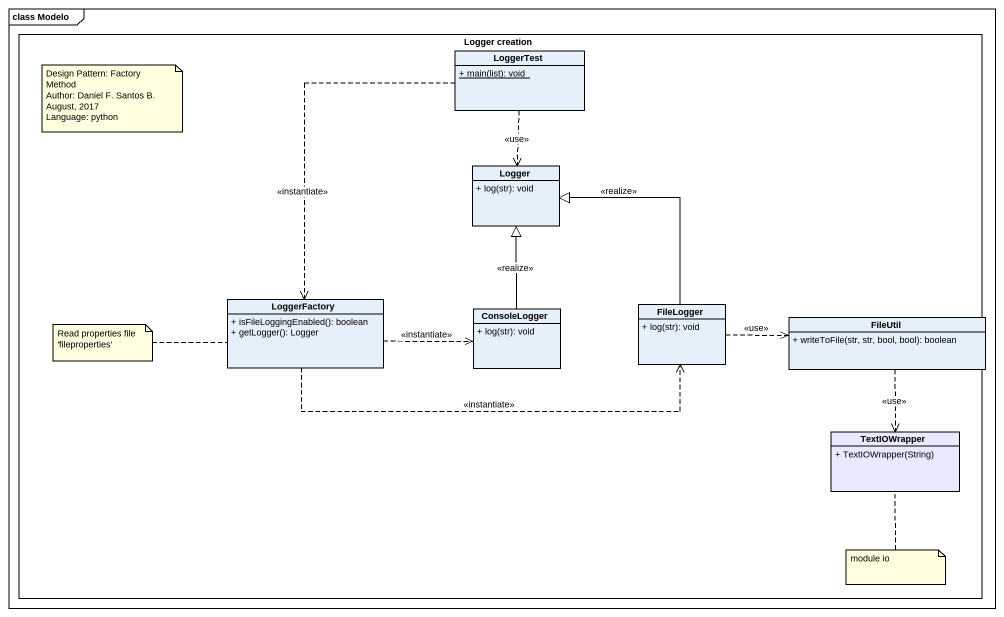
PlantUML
@startuml
mainframe class Modelo
hide circle
hide empty members
skinparam classAttributeIconSize 0
rectangle "Logger creation" as Logger_creation {
  class LoggerTest {
    {static} + main(list): void
  }
  class Logger {
    + log(str): void
  }
  class LoggerFactory {
    + isFileLoggingEnabled(): boolean
    + getLogger(): Logger
  }
  class ConsoleLogger {
    + log(str): void
  }
  class FileLogger {
    + log(str): void
  }
  class TextIOWrapper #E9E9FF {
    + TextIOWrapper(String)
  }
}
class FileUtil {
  + writeToFile(str, str, bool, bool): boolean
}
LoggerTest ..> Logger : <<use>>
LoggerTest ..> LoggerFactory : <<instantiate>>
LoggerFactory .right.> ConsoleLogger : <<instantiate>>
LoggerFactory .right.> FileLogger : <<instantiate>>
ConsoleLogger -up-|> Logger : <<realize>>
FileLogger -up-|> Logger : <<realize>>
FileLogger .right.> FileUtil : <<use>>
FileUtil ..> TextIOWrapper : <<use>>
note as N1
  Design Pattern: Factory Method
  Author: Daniel F. Santos B.
  August, 2017
  Language: python
end note
note left of LoggerFactory : Read properties file 'fileproperties'
note bottom of TextIOWrapper : module io
@enduml
